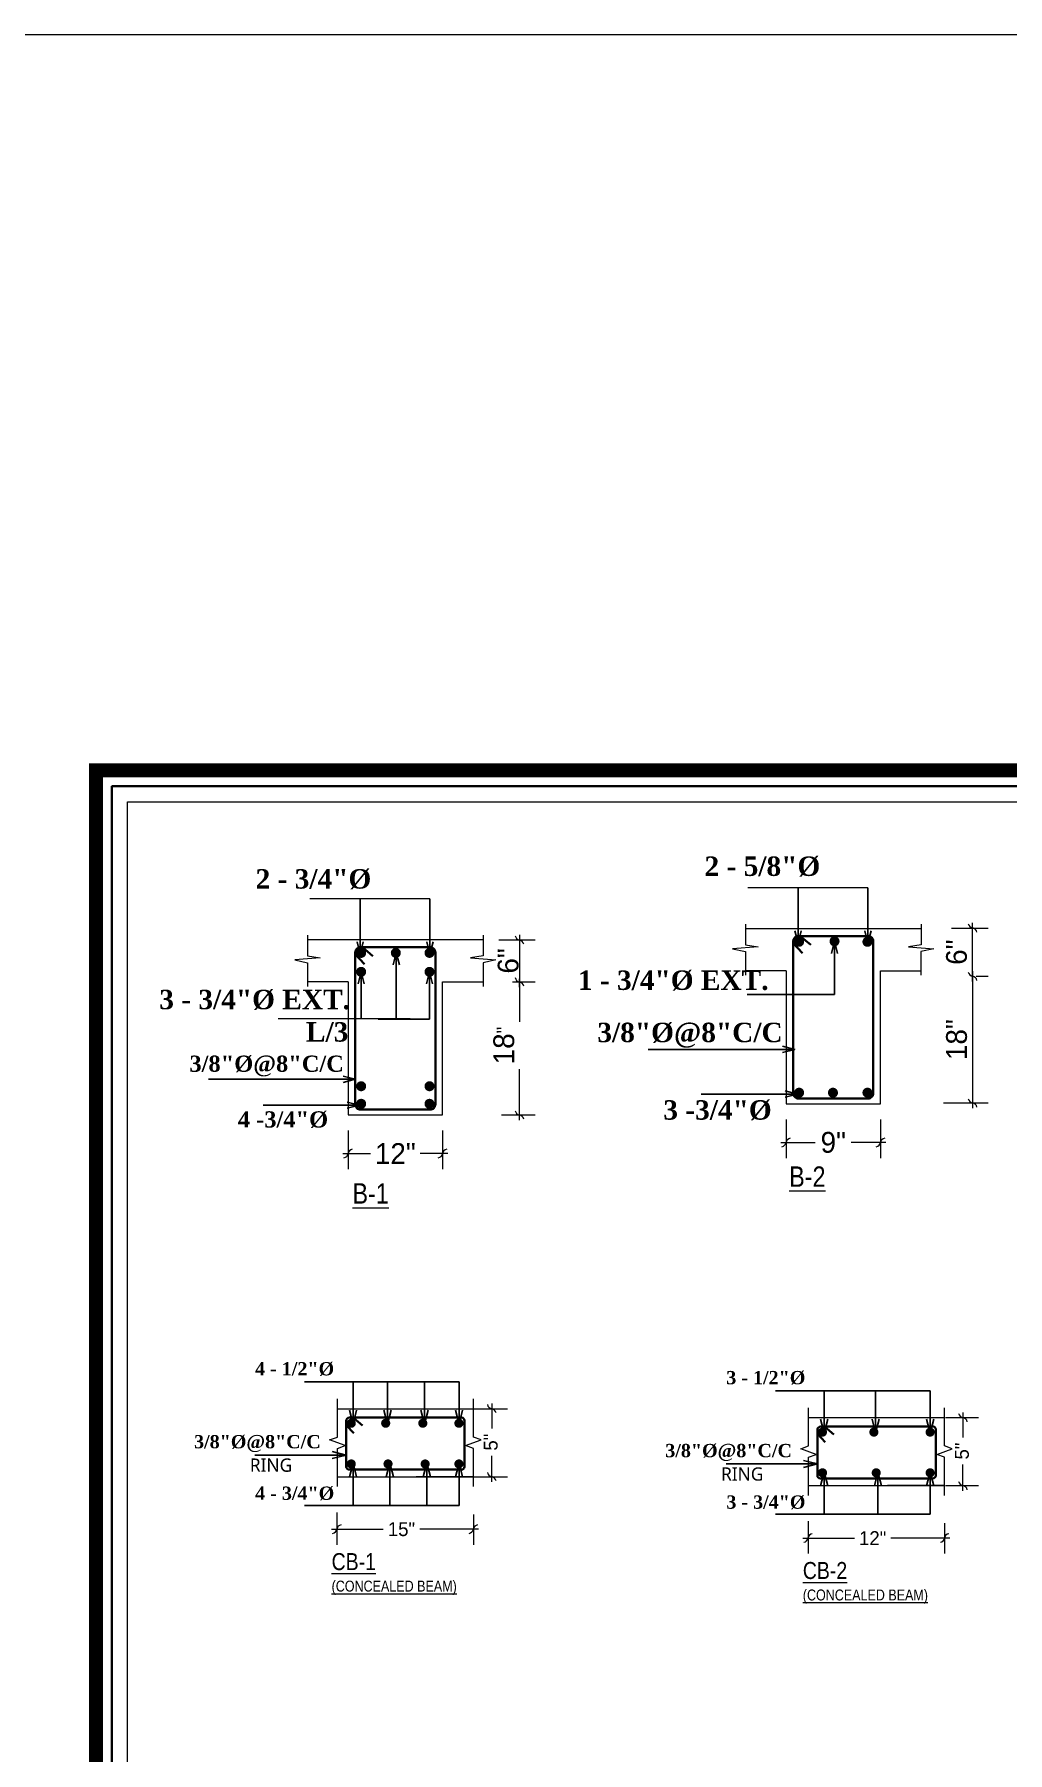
# Model space of a CAD drawing. Header units: inches. Extents: x 77090 to 90659, y -228139 to -226123.
# Drawn here: x 88720 to 89281, y -227114 to -226123 of the extents above; entities that cross this region are included whole.
import ezdxf

# ---------------------------------------------------------------- set-up
doc = ezdxf.new("R2010")
doc.units = ezdxf.units.IN
doc.header["$LTSCALE"] = 15
doc.header["$MEASUREMENT"] = 0
doc.header["$PDMODE"] = 66
doc.linetypes.add('ACAD_ISO02W100', pattern=[15, 12, -3])
doc.layers.get('0').update_dxf_attribs({"lineweight": 25})
doc.layers.get('Defpoints').update_dxf_attribs({"lineweight": 25})
for name, color, linetype, lineweight in [('doted1', 30, 'ACAD_ISO02W100', 13), ('GRID', 8, 'Continuous', 13), ('HACH', 8, 'Continuous', 13), ('HATCH', 8, 'Continuous', 0), ('LAYER4', 3, 'Continuous', 5), ('level', 7, 'Continuous', 13), ('STEEL', 211, 'Continuous', 35), ('TEXTS', 41, 'Continuous', 13)]:
    doc.layers.add(name, color=color, linetype=linetype, lineweight=lineweight)
doc.styles.add('ADE', font='', dxfattribs={"height": 6})
doc.styles.get("Standard").update_dxf_attribs({"font": 'trebuc.ttf'})
doc.styles.add('style10', font='stylu.ttf', dxfattribs={"height": 12})
doc.styles.add('XFINE', font='romans.shx')
doc.styles.get('ADE').set_extended_font_data('Arial Rounded MT Bold')
doc.dimstyles.new('Standard 1', dxfattribs={"dimtxt": 9, "dimasz": 8, "dimexe": 9, "dimexo": 9, "dimgap": 3, "dimtad": 1, "dimdec": 1, "dimlfac": -1, "dimzin": 3, "dimdsep": 46, "dimlunit": 4, "dimtxsty": 'XFINE', "dimblk": 'ARCHTICK', "dimcen": 0.09, "dimdle": 9, "dimclrd": 42, "dimclre": 6, "dimclrt": 7, "dimadec": 0, "dimazin": 0, "dimtfac": 1, "dimtdec": 1, "dimtofl": 0, "dimtmove": 2, "dimatfit": 3, "dimldrblk": 'ARCHTICK', "dimfxl": 0, "dimtolj": 1, "dimtzin": 0, "dimlwd": -1, "dimlwe": -1, "dimarcsym": 0})
doc.dimstyles.new('STANDARD$7', dxfattribs={"dimtxt": 2, "dimasz": 3, "dimexe": 2, "dimexo": 1, "dimgap": 0.5, "dimtad": 3, "dimzin": 3, "dimdsep": 46, "dimlunit": 4, "dimtxsty": 'Standard', "dimcen": 0.0625, "dimclrd": 256, "dimclre": 256, "dimclrt": 256, "dimadec": 0, "dimazin": 0, "dimtfac": 1, "dimtmove": 0, "dimatfit": 3, "dimfxl": 0, "dimtolj": 1, "dimtzin": 0, "dimarcsym": 0})

# ---------------------------------------------------------------- blocks, each defined once
blk = doc.blocks.new('_Integral')
at = {"color": 0, "linetype": 'ByBlock', "lineweight": -2}
for centre, start, end in [((0.44, -0.09), 102, 168), ((-0.44, 0.09), 282, 348)]:
    blk.add_arc(centre, 0.454, start, end, dxfattribs=at)
blk = doc.blocks.new('*D81')
at = {"layer": 'Defpoints', "color": 0}
for p in [(88900.72, -226746.4), (88955.14, -226746.4), (88955.14, -226768.7)]:
    blk.add_point(p, dxfattribs=at)
at = {"layer": 'GRID'}
for p, q in [((88900.72, -226755.4), (88900.72, -226777.7)), ((88955.14, -226755.4), (88955.14, -226777.7))]:
    blk.add_line(p, q, dxfattribs=at)
at = {"layer": 'GRID', "color": 42}
for p, q in [((88897.72, -226768.7), (88913.65, -226768.7)), ((88958.14, -226768.7), (88942.22, -226768.7))]:
    blk.add_line(p, q, dxfattribs=at)
at = {"layer": 'GRID', "color": 42, "xscale": 7, "yscale": 7, "zscale": 7, "rotation": 180}
blk.add_blockref('_Integral', (88900.72, -226768.7), dxfattribs=at)
at = {"layer": 'GRID', "color": 42, "xscale": 7, "yscale": 7, "zscale": 7}
blk.add_blockref('_Integral', (88955.14, -226768.7), dxfattribs=at)
at = {"layer": 'GRID', "color": 7, "insert": (88927.93, -226768.7), "char_height": 12, "attachment_point": 5, "style": 'style10'}
blk.add_mtext('\\A1;12"', dxfattribs=at)
blk = doc.blocks.new('_ArchTick')
at = {"color": 0, "linetype": 'ByBlock', "lineweight": 5, "const_width": 0.15}
blk.add_lwpolyline([(-0.5, -0.5), (0.5, 0.5)], dxfattribs=at)
blk = doc.blocks.new('*D82')
at = {"layer": 'Defpoints', "color": 0, "linetype": 'ByBlock'}
for p in [(88984.47, -226645.56), (88999.46, -226645.56), (88986.51, -226669.7)]:
    blk.add_point(p, dxfattribs=at)
at = {"layer": 'GRID', "linetype": 'ByBlock'}
for p, q in [((88993.47, -226645.56), (89008.46, -226645.56)), ((88995.51, -226669.7), (89008.46, -226669.7))]:
    blk.add_line(p, q, dxfattribs=at)
at = {"layer": 'GRID', "color": 42, "linetype": 'ByBlock'}
for p, q in [((88999.46, -226642.56), (88999.46, -226647.31)), ((88999.46, -226672.7), (88999.46, -226667.94))]:
    blk.add_line(p, q, dxfattribs=at)
at = {"layer": 'GRID', "color": 42, "linetype": 'ByBlock', "xscale": 7, "yscale": 7, "zscale": 7}
for p, rotation in [((88999.46, -226645.56), 90), ((88999.46, -226669.7), 270)]:
    blk.add_blockref('_Integral', p, dxfattribs=dict(at, rotation=rotation))
at = {"layer": 'GRID', "color": 7, "linetype": 'ByBlock', "insert": (88993.03, -226657.63), "char_height": 12, "attachment_point": 5, "rotation": 90, "style": 'style10'}
blk.add_mtext('\\A1;6"', dxfattribs=at)
blk = doc.blocks.new('*D83')
at = {"layer": 'Defpoints', "color": 0, "linetype": 'ByBlock'}
for p in [(88978.51, -226645.56), (88980.04, -226746.4), (88999.46, -226746.4)]:
    blk.add_point(p, dxfattribs=at)
at = {"layer": 'GRID', "linetype": 'ByBlock'}
for p, q in [((88987.51, -226645.56), (89008.46, -226645.56)), ((88989.04, -226746.4), (89008.46, -226746.4))]:
    blk.add_line(p, q, dxfattribs=at)
at = {"layer": 'GRID', "color": 42, "linetype": 'ByBlock'}
for p, q in [((88999.46, -226642.56), (88999.46, -226692.79)), ((88999.46, -226749.4), (88999.46, -226720.04))]:
    blk.add_line(p, q, dxfattribs=at)
at = {"layer": 'GRID', "color": 42, "linetype": 'ByBlock', "xscale": 7, "yscale": 7, "zscale": 7}
for p, rotation in [((88999.46, -226645.56), 90), ((88999.46, -226746.4), 270)]:
    blk.add_blockref('_Integral', p, dxfattribs=dict(at, rotation=rotation))
at = {"layer": 'GRID', "color": 7, "linetype": 'ByBlock', "insert": (88990.52, -226706.42), "char_height": 12, "attachment_point": 5, "rotation": 90, "style": 'style10'}
blk.add_mtext('\\A1;18{\\H0.66667x;"}', dxfattribs=at)
blk = doc.blocks.new('*D87')
at = {"layer": 'Defpoints', "color": 0, "linetype": 'ByBlock'}
for p in [(89153.17, -226740.01), (89207.59, -226740.01), (89207.59, -226762.31)]:
    blk.add_point(p, dxfattribs=at)
at = {"layer": 'GRID', "linetype": 'ByBlock'}
for p, q in [((89153.17, -226749.01), (89153.17, -226771.31)), ((89207.59, -226749.01), (89207.59, -226771.31))]:
    blk.add_line(p, q, dxfattribs=at)
at = {"layer": 'GRID', "color": 42, "linetype": 'ByBlock'}
for p, q in [((89150.17, -226762.31), (89169.98, -226762.31)), ((89210.59, -226762.31), (89190.79, -226762.31))]:
    blk.add_line(p, q, dxfattribs=at)
at = {"layer": 'GRID', "color": 42, "linetype": 'ByBlock', "xscale": 7, "yscale": 7, "zscale": 7, "rotation": 180}
blk.add_blockref('_Integral', (89153.17, -226762.31), dxfattribs=at)
at = {"layer": 'GRID', "color": 42, "linetype": 'ByBlock', "xscale": 7, "yscale": 7, "zscale": 7}
blk.add_blockref('_Integral', (89207.59, -226762.31), dxfattribs=at)
at = {"layer": 'GRID', "color": 7, "linetype": 'ByBlock', "insert": (89180.38, -226762.31), "char_height": 12, "attachment_point": 5, "style": 'style10'}
blk.add_mtext('\\A1;9"', dxfattribs=at)
blk = doc.blocks.new('*D88')
at = {"layer": 'Defpoints', "color": 0, "linetype": 'ByBlock'}
for p in [(89239.44, -226638.66), (89260.71, -226638.66), (89253.69, -226666.49)]:
    blk.add_point(p, dxfattribs=at)
at = {"layer": 'GRID', "linetype": 'ByBlock'}
for p, q in [((89248.44, -226638.66), (89269.71, -226638.66)), ((89262.69, -226666.49), (89269.71, -226666.49))]:
    blk.add_line(p, q, dxfattribs=at)
at = {"layer": 'GRID', "color": 42, "linetype": 'ByBlock'}
blk.add_line((89260.71, -226669.49), (89260.71, -226635.66), dxfattribs=at)
at = {"layer": 'GRID', "color": 42, "linetype": 'ByBlock', "xscale": 7, "yscale": 7, "zscale": 7}
for p, rotation in [((89260.71, -226638.66), 90), ((89260.71, -226666.49), 270)]:
    blk.add_blockref('_Integral', p, dxfattribs=dict(at, rotation=rotation))
at = {"layer": 'GRID', "color": 7, "linetype": 'ByBlock', "insert": (89251.48, -226652.58), "char_height": 12, "attachment_point": 5, "rotation": 90, "style": 'style10'}
blk.add_mtext('\\A1;6"', dxfattribs=at)
blk = doc.blocks.new('*D89')
at = {"layer": 'Defpoints', "color": 0, "linetype": 'ByBlock'}
for p in [(89253.69, -226666.49), (89235.01, -226739.5), (89260.71, -226739.5)]:
    blk.add_point(p, dxfattribs=at)
at = {"layer": 'GRID', "color": 42, "linetype": 'ByBlock'}
blk.add_line((89260.71, -226663.49), (89260.71, -226742.5), dxfattribs=at)
at = {"layer": 'GRID', "linetype": 'ByBlock'}
for p, q in [((89262.69, -226666.49), (89269.71, -226666.49)), ((89244.01, -226739.5), (89269.71, -226739.5))]:
    blk.add_line(p, q, dxfattribs=at)
at = {"layer": 'GRID', "color": 42, "linetype": 'ByBlock', "xscale": 7, "yscale": 7, "zscale": 7}
for p, rotation in [((89260.71, -226666.49), 90), ((89260.71, -226739.5), 270)]:
    blk.add_blockref('_Integral', p, dxfattribs=dict(at, rotation=rotation))
at = {"layer": 'GRID', "color": 7, "linetype": 'ByBlock', "insert": (89251.5, -226703), "char_height": 12, "attachment_point": 5, "rotation": 90, "style": 'style10'}
blk.add_mtext('\\A1;18"', dxfattribs=at)
blk = doc.blocks.new('*D90')
at = {"layer": 'Defpoints', "color": 0, "linetype": 'ByBlock'}
for p in [(89165.84, -226971.71), (89244.52, -226972.86), (89244.52, -226990.35)]:
    blk.add_point(p, dxfattribs=at)
at = {"layer": 'GRID', "linetype": 'ByBlock'}
for p, q in [((89165.84, -226980.71), (89165.84, -226999.35)), ((89244.52, -226981.86), (89244.52, -226999.35))]:
    blk.add_line(p, q, dxfattribs=at)
at = {"layer": 'GRID', "color": 42, "linetype": 'ByBlock'}
for p, q in [((89162.84, -226990.35), (89192.58, -226990.35)), ((89247.52, -226990.35), (89213.62, -226990.35))]:
    blk.add_line(p, q, dxfattribs=at)
at = {"layer": 'GRID', "color": 42, "linetype": 'ByBlock', "xscale": 7, "yscale": 7, "zscale": 7, "rotation": 180}
blk.add_blockref('_Integral', (89165.84, -226990.35), dxfattribs=at)
at = {"layer": 'GRID', "color": 42, "linetype": 'ByBlock', "xscale": 7, "yscale": 7, "zscale": 7}
blk.add_blockref('_Integral', (89244.52, -226990.35), dxfattribs=at)
at = {"layer": 'GRID', "color": 7, "linetype": 'ByBlock', "insert": (89203.1, -226990.41), "char_height": 12, "attachment_point": 5, "style": 'style10'}
blk.add_mtext('\\A1;{\\H0.66667x;12"}', dxfattribs=at)
blk = doc.blocks.new('*D91')
at = {"layer": 'Defpoints', "color": 0, "linetype": 'ByBlock'}
for p in [(89236.04, -226920.92), (89236.04, -226960.11), (89255.13, -226960.11)]:
    blk.add_point(p, dxfattribs=at)
at = {"layer": 'GRID', "color": 42, "linetype": 'ByBlock'}
for p, q in [((89255.13, -226917.92), (89255.13, -226932.4)), ((89255.13, -226963.11), (89255.13, -226948.02))]:
    blk.add_line(p, q, dxfattribs=at)
at = {"layer": 'GRID', "linetype": 'ByBlock'}
for p, q in [((89245.04, -226920.92), (89264.13, -226920.92)), ((89245.04, -226960.11), (89264.13, -226960.11))]:
    blk.add_line(p, q, dxfattribs=at)
at = {"layer": 'GRID', "color": 42, "linetype": 'ByBlock', "xscale": 7, "yscale": 7, "zscale": 7}
for p, rotation in [((89255.13, -226920.92), 90), ((89255.13, -226960.11), 270)]:
    blk.add_blockref('_Integral', p, dxfattribs=dict(at, rotation=rotation))
at = {"layer": 'GRID', "color": 7, "linetype": 'ByBlock', "insert": (89254.57, -226940.21), "char_height": 12, "attachment_point": 5, "rotation": 90, "style": 'style10'}
blk.add_mtext('\\A1;{\\H0.66667x;5"}', dxfattribs=at)
blk = doc.blocks.new('*D92')
at = {"layer": 'Defpoints', "color": 0, "linetype": 'ByBlock'}
for p in [(88894.21, -226966.6), (88972.9, -226967.74), (88972.9, -226985.23)]:
    blk.add_point(p, dxfattribs=at)
at = {"layer": 'GRID', "linetype": 'ByBlock'}
for p, q in [((88894.21, -226975.6), (88894.21, -226994.23)), ((88972.9, -226976.74), (88972.9, -226994.23))]:
    blk.add_line(p, q, dxfattribs=at)
at = {"layer": 'GRID', "color": 42, "linetype": 'ByBlock'}
for p, q in [((88891.21, -226985.23), (88920.95, -226985.23)), ((88975.9, -226985.23), (88942, -226985.23))]:
    blk.add_line(p, q, dxfattribs=at)
at = {"layer": 'GRID', "color": 42, "linetype": 'ByBlock', "xscale": 7, "yscale": 7, "zscale": 7, "rotation": 180}
blk.add_blockref('_Integral', (88894.21, -226985.23), dxfattribs=at)
at = {"layer": 'GRID', "color": 42, "linetype": 'ByBlock', "xscale": 7, "yscale": 7, "zscale": 7}
blk.add_blockref('_Integral', (88972.9, -226985.23), dxfattribs=at)
at = {"layer": 'GRID', "color": 7, "linetype": 'ByBlock', "insert": (88931.47, -226985.29), "char_height": 12, "attachment_point": 5, "style": 'style10'}
blk.add_mtext('\\A1;{\\H0.66667x;15"}', dxfattribs=at)
blk = doc.blocks.new('*D93')
at = {"layer": 'Defpoints', "color": 0, "linetype": 'ByBlock'}
for p in [(88964.42, -226915.8), (88964.42, -226954.99), (88983.5, -226954.99)]:
    blk.add_point(p, dxfattribs=at)
at = {"layer": 'GRID', "linetype": 'ByBlock'}
for p, q in [((88973.42, -226915.8), (88992.5, -226915.8)), ((88973.42, -226954.99), (88992.5, -226954.99))]:
    blk.add_line(p, q, dxfattribs=at)
at = {"layer": 'GRID', "color": 42, "linetype": 'ByBlock'}
for p, q in [((88983.5, -226912.8), (88983.5, -226927.28)), ((88983.5, -226957.99), (88983.5, -226942.9))]:
    blk.add_line(p, q, dxfattribs=at)
at = {"layer": 'GRID', "color": 42, "linetype": 'ByBlock', "xscale": 7, "yscale": 7, "zscale": 7}
for p, rotation in [((88983.5, -226915.8), 90), ((88983.5, -226954.99), 270)]:
    blk.add_blockref('_Integral', p, dxfattribs=dict(at, rotation=rotation))
at = {"layer": 'GRID', "color": 7, "linetype": 'ByBlock', "insert": (88982.94, -226935.09), "char_height": 12, "attachment_point": 5, "rotation": 90, "style": 'style10'}
blk.add_mtext('\\A1;{\\H0.66667x;5"}', dxfattribs=at)

msp = doc.modelspace()

# ---------------------------------------------------------------- linework, layer by layer
at = {"layer": 'doted1', "linetype": 'ByBlock', "ltscale": 0.3, "const_width": 8.01}
msp.add_lwpolyline([(88755.42, -227697.26), (88755.42, -226547.79), (90381.6, -226547.79), (90381.6, -227697.26)], close=True, dxfattribs=at)
at = {"layer": 'HACH', "ltscale": 10}
msp.add_lwpolyline([(77090.12, -226123.43), (90659.33, -226123.43), (90659.33, -228138.59), (77090.12, -228138.59)], close=True, dxfattribs=at)
at = {"layer": 'HATCH'}
for points in [[(89129.81, -226636.43), (89129.81, -226648.36), (89137.07, -226649.52), (89122.36, -226650.69), (89129.83, -226652.24), (89129.83, -226665.94)], [(89230.96, -226636.43), (89230.96, -226648.36), (89223.69, -226649.52), (89238.4, -226650.69), (89230.93, -226652.24), (89230.93, -226665.94)], [(88877.36, -226642.82), (88877.36, -226654.75), (88884.62, -226655.92), (88869.92, -226657.08), (88877.39, -226658.64), (88877.39, -226672.33)], [(88978.51, -226642.82), (88978.51, -226654.75), (88971.25, -226655.92), (88985.95, -226657.08), (88978.48, -226658.64), (88978.48, -226672.33)]]:
    msp.add_lwpolyline(points, dxfattribs=at)
at = {"layer": 'LAYER4'}
for p, q in [((89230.96, -226639.16), (89129.81, -226639.16)), ((88978.51, -226645.56), (88877.36, -226645.56)), ((88900.72, -226669.7), (88877.39, -226669.7)), ((88955.14, -226669.7), (88978.48, -226669.7)), ((89153.17, -226663.3), (89129.83, -226663.3)), ((89207.59, -226663.3), (89230.93, -226663.3)), ((88894.51, -226932.15), (88894.51, -226910.13)), ((88894.51, -226915.8), (88972.9, -226915.8)), ((88972.9, -226932.15), (88972.9, -226910.13)), ((89166.14, -226937.27), (89166.14, -226915.25)), ((89244.52, -226937.27), (89244.52, -226915.25)), ((89166.14, -226920.92), (89244.52, -226920.92)), ((88890.04, -226933.77), (88894.51, -226932.15)), ((88898.97, -226937.02), (88890.04, -226933.77)), ((88894.51, -226938.65), (88898.97, -226937.02)), ((88894.51, -226960.66), (88894.51, -226938.65)), ((88968.43, -226937.02), (88977.36, -226933.77)), ((88972.9, -226938.65), (88968.43, -226937.02)), ((88977.36, -226933.77), (88972.9, -226932.15)), ((88972.9, -226960.66), (88972.9, -226938.65)), ((89161.67, -226938.89), (89166.14, -226937.27)), ((89170.6, -226942.14), (89161.67, -226938.89)), ((89240.06, -226942.14), (89248.99, -226938.89)), ((89248.99, -226938.89), (89244.52, -226937.27)), ((89166.14, -226943.77), (89170.6, -226942.14)), ((89166.14, -226965.78), (89166.14, -226943.77)), ((89244.52, -226943.77), (89240.06, -226942.14)), ((89244.52, -226965.78), (89244.52, -226943.77)), ((88894.51, -226954.99), (88972.9, -226954.99)), ((88894.51, -226954.99), (88972.9, -226954.99)), ((88972.9, -226954.99), (88940.01, -226954.99)), ((89166.14, -226960.11), (89244.52, -226960.11)), ((89166.14, -226960.11), (89244.52, -226960.11)), ((89244.52, -226960.11), (89211.63, -226960.11))]:
    msp.add_line(p, q, dxfattribs=at)
for points in [[(88900.72, -226669.7), (88900.72, -226746.4), (88955.14, -226746.4), (88955.14, -226669.7)], [(89153.17, -226663.3), (89153.17, -226740.01), (89207.59, -226740.01), (89207.59, -226663.3)]]:
    msp.add_lwpolyline(points, dxfattribs=at)
at = {"layer": 'level', "linetype": 'ByBlock', "lineweight": 35, "ltscale": 0.1}
msp.add_lwpolyline([(88764.53, -227688.15), (88764.53, -226556.9), (90372.49, -226556.9), (90372.49, -227688.15)], close=True, dxfattribs=at)
at = {"layer": 'level', "ltscale": 0.25}
msp.add_lwpolyline([(88773.63, -227679.05), (88773.63, -226566), (90363.39, -226566), (90363.39, -227679.05)], close=True, dxfattribs=at)
at = {"layer": 'STEEL'}
for p, q in [((88908.93, -226649.69), (88914.98, -226654.82)), ((89157.31, -226647.33), (89162.6, -226653.1)), ((89161.38, -226643.3), (89167.42, -226648.43)), ((88904.86, -226653.72), (88910.16, -226659.49)), ((88899.88, -226925.43), (88904.06, -226929.98)), ((88903.98, -226921.21), (88908.98, -226925.46)), ((89175.61, -226926.33), (89180.61, -226930.58)), ((89171.5, -226930.55), (89175.68, -226935.1))]:
    msp.add_line(p, q, dxfattribs=at)
for points in [[(88947.99, -226649.69), (88907.88, -226649.69, 0.414214), (88904.86, -226652.71), (88904.86, -226740.3, 0.414214), (88907.88, -226743.33), (88947.99, -226743.33, 0.414214), (88951.01, -226740.3), (88951.01, -226652.71, 0.414214)], [(89200.43, -226643.3), (89160.33, -226643.3, 0.414214), (89157.31, -226646.32), (89157.31, -226733.91, 0.414214), (89160.33, -226736.93), (89200.43, -226736.93, 0.414214), (89203.46, -226733.91), (89203.46, -226646.32, 0.414214)], [(88966.1, -226920.9), (88901.5, -226920.9, 0.414214), (88899.61, -226922.79), (88899.61, -226949.23, 0.414214), (88901.31, -226950.93), (88966.1, -226950.93, 0.414214), (88967.8, -226949.23), (88967.8, -226922.6, 0.414214)], [(89237.72, -226926.02), (89173.13, -226926.02, 0.414214), (89171.24, -226927.91), (89171.24, -226954.35, 0.414214), (89172.94, -226956.05), (89237.72, -226956.05, 0.414214), (89239.42, -226954.35), (89239.42, -226927.72, 0.414214)]]:
    msp.add_lwpolyline(points, format="xyb", close=True, dxfattribs=at)
for points, const_width in [([(88906.79, -226653.01, 1), (88909.67, -226653.01, 1)], 2.89), ([(88929.66, -226653.01, -1), (88926.78, -226653.01, -1)], 2.89), ([(88949.08, -226653.01, -1), (88946.2, -226653.01, -1)], 2.89), ([(89159.23, -226646.61, 1), (89162.12, -226646.61, 1)], 2.89), ([(89182.54, -226646.31, -1), (89179.65, -226646.31, -1)], 2.89), ([(89201.53, -226646.61, -1), (89198.64, -226646.61, -1)], 2.89), ([(88906.79, -226663.93, 1), (88909.67, -226663.93, 1)], 2.89), ([(88949.08, -226663.93, -1), (88946.2, -226663.93, -1)], 2.89), ([(88906.79, -226729.87, -1), (88909.67, -226729.87, -1)], 2.89), ([(88949.08, -226729.87, 1), (88946.2, -226729.87, 1)], 2.89), ([(89159.23, -226733.61, -1), (89162.12, -226733.61, -1)], 2.89), ([(89181.65, -226733.61, 1), (89178.76, -226733.61, 1)], 2.89), ([(89201.53, -226733.61, 1), (89198.64, -226733.61, 1)], 2.89), ([(88906.79, -226740.01, -1), (88909.67, -226740.01, -1)], 2.89), ([(88949.08, -226740.01, 1), (88946.2, -226740.01, 1)], 2.89), ([(88901.21, -226924.18, 1), (88903.84, -226924.18, 1)], 2.63), ([(88921.06, -226924.18, 1), (88923.69, -226924.18, 1)], 2.63), ([(88942.46, -226924.18, 1), (88945.09, -226924.18, 1)], 2.63), ([(88963.27, -226924.18, 1), (88965.9, -226924.18, 1)], 2.63), ([(89172.84, -226929.3, 1), (89175.47, -226929.3, 1)], 2.63), ([(89202.48, -226929.3, 1), (89205.11, -226929.3, 1)], 2.63), ([(89234.9, -226929.3, 1), (89237.53, -226929.3, 1)], 2.63), ([(88901.21, -226947.65, -1), (88903.84, -226947.65, -1)], 2.63), ([(88922.41, -226947.65, -1), (88925.03, -226947.65, -1)], 2.63), ([(88943.81, -226947.65, -1), (88946.44, -226947.65, -1)], 2.63), ([(88963.27, -226947.65, -1), (88965.9, -226947.65, -1)], 2.63), ([(89172.84, -226952.77, -1), (89175.47, -226952.77, -1)], 2.63), ([(89203.83, -226952.77, -1), (89206.46, -226952.77, -1)], 2.63), ([(89234.9, -226952.77, -1), (89237.53, -226952.77, -1)], 2.63)]:
    msp.add_lwpolyline(points, format="xyb", close=True, dxfattribs=dict(at, const_width=const_width))
at = {"layer": 'TEXTS'}
msp.add_line((88936.54, -226691.07), (88860.49, -226691.07), dxfattribs=at)
for points in [[(88907.65, -226648.58), (88907.65, -226621.83), (88878.65, -226621.83)], [(88947.91, -226648.58), (88947.91, -226621.83), (88897.4, -226621.83)], [(89160.1, -226642.19), (89160.1, -226615.44), (89131.1, -226615.44)], [(89200.36, -226642.19), (89200.36, -226615.44), (89149.85, -226615.44)]]:
    msp.add_lwpolyline(points, dxfattribs=at)

# ---------------------------------------------------------------- texts
for p in [(88844.06, -226952.15), (89115.68, -226957.27)]:
    msp.add_text('RING', height=7.653, dxfattribs=at).set_placement(p)
at = {"layer": 'TEXTS', "attachment_point": 1}
for s, insert, char_height, width in [('{\\fTimes New Roman|b1|i0|c0|p18;2 - 5/8"%%C}', (89106.18, -226597.42), 11.1974, 500.9428), ('{\\fTimes New Roman|b1|i0|c0|p18;2 - 3/4"%%C}', (88847.39, -226604.72), 11.1974, 500.9428), ('{\\fTimes New Roman|b1|i0|c0|p18;1 - 3/4"%%C EXT. \\P               }', (89033.16, -226663.14), 11.1974, 500.9428), ('{\\fTimes New Roman|b1|i0|c0|p18;3 - 3/4"%%C EXT. \\P                    L/3}', (88791.86, -226674.27), 11.1974, 500.9428), ('{\\fTimes New Roman|b1|i0|c0|p18;3/8"%%c@8"C/C}', (89044.38, -226693.27), 11.1974, 500.9428), ('{\\fTimes New Roman|b1|i0|c0|p18;3/8"%%c@8"C/C}', (88809.24, -226712.22), 9.3312, 500.9428), ('{\\fTimes New Roman|b1|i0|c0|p18;3 -3/4"%%C}', (89082.41, -226737.94), 11.1974, 500.9428), ('{\\fTimes New Roman|b1|i0|c0|p18;4 -3/4"%%C}', (88837.14, -226744.33), 9.3312, 500.9428), ('{\\fTimes New Roman|b1|i0|c0|p18;4 - 1/2"%%C}', (88847.07, -226888.92), 7.6528, 313.0892), ('{\\fTimes New Roman|b1|i0|c0|p18;3 - 1/2"%%C}', (89118.7, -226894.04), 7.6528, 313.0892), ('{\\fTimes New Roman|b1|i0|c0|p18;3/8"%%c@8"C/C}', (88811.91, -226930.98), 7.6528, 313.0892), ('{\\fTimes New Roman|b1|i0|c0|p18;3/8"%%c@8"C/C}', (89083.54, -226936.1), 7.6528, 313.0892), ('{\\fTimes New Roman|b1|i0|c0|p18;4 - 3/4"%%C}', (88847.13, -226960.68), 7.6528, 313.0892), ('{\\fTimes New Roman|b1|i0|c0|p18;3 - 3/4"%%C}', (89118.75, -226965.8), 7.6528, 313.0892)]:
    msp.add_mtext(s, dxfattribs=dict(at, insert=insert, char_height=char_height, width=width))
at = {"layer": 'TEXTS', "linetype": 'ByBlock', "attachment_point": 1, "style": 'ADE'}
for s, insert, char_height, width in [('{\\fTechnic|b0|i0|c2|p2;\\LB-2}', (89154.95, -226776.12), 11.7573, 779.0059), ('{\\fTechnic|b0|i0|c2|p2;\\LB-1}', (88903.23, -226785.8), 11.7573, 779.0059), ('{\\fTechnic|b0|i0|c2|p2;\\LCB-1}', (88891.2, -226999.06), 9.7978, 649.1716), ('{\\fTechnic|b0|i0|c2|p2;\\LCB-2}', (89162.83, -227004.18), 9.7978, 649.1716), ('{\\fTechnic|b0|i0|c2|p2;\\L(CONCEALED BEAM)}', (88891.2, -227014.93), 6.2986, 649.1716), ('{\\fTechnic|b0|i0|c2|p2;\\L(CONCEALED BEAM)}', (89162.83, -227020.04), 6.2986, 649.1716)]:
    msp.add_mtext(s, dxfattribs=dict(at, insert=insert, char_height=char_height, width=width))

# ---------------------------------------------------------------- dimensions: what is measured, and where the dimension line sits
at = {"layer": 'GRID', "linetype": 'ByBlock'}
for base, p2, angle, text, picture, middle in [((89260.71, -226638.66), (89239.44, -226638.66), 90, '6"', '*D88', (89251.48, -226652.58)), ((89260.71, -226739.5), (89235.01, -226739.5), 270, '18"', '*D89', (89251.5, -226703))]:
    dim = msp.add_linear_dim(base=base, p1=(89253.69, -226666.49), p2=p2, angle=angle, text=text, dimstyle='Standard 1', override={"dimasz": 7, "dimtxsty": 'style10', "dimblk1": 'Integral', "dimblk2": 'Integral', "dimsah": 1, "dimdle": 3, "dimclre": 256}, dxfattribs=at)
    dim.commit()
    dim.dimension.update_dxf_attribs({"geometry": picture, "text_midpoint": middle})
for base, p1, p2, angle, text, picture, middle in [((88999.46, -226746.4), (88978.51, -226645.56), (88980.04, -226746.4), 270, '18{\\H0.66667x;"}', '*D83', (88990.52, -226706.42)), ((88999.46, -226645.56), (88986.51, -226669.7), (88984.47, -226645.56), 90, '6"', '*D82', (88993.03, -226657.63)), ((88983.5, -226954.99), (88964.42, -226915.8), (88964.42, -226954.99), 90, '{\\H0.66667x;5"}', '*D93', (88982.94, -226935.09)), ((89255.13, -226960.11), (89236.04, -226920.92), (89236.04, -226960.11), 90, '{\\H0.66667x;5"}', '*D91', (89254.57, -226940.21))]:
    dim = msp.add_linear_dim(base=base, p1=p1, p2=p2, angle=angle, text=text, dimstyle='Standard 1', override={"dimasz": 7, "dimtxsty": 'style10', "dimblk1": 'Integral', "dimblk2": 'Integral', "dimsah": 1, "dimdle": 3, "dimclre": 256}, dxfattribs=at)
    dim.commit()
    dim.dimension.update_dxf_attribs({"geometry": picture, "text_midpoint": middle, "dimtype": 128})
for base, p1, p2, text, picture, middle in [((89207.59, -226762.31), (89153.17, -226740.01), (89207.59, -226740.01), '9"', '*D87', (89180.38, -226762.31)), ((88972.9, -226985.23), (88894.21, -226966.6), (88972.9, -226967.74), '{\\H0.66667x;15"}', '*D92', (88931.47, -226985.29)), ((89244.52, -226990.35), (89165.84, -226971.71), (89244.52, -226972.86), '{\\H0.66667x;12"}', '*D90', (89203.1, -226990.41))]:
    dim = msp.add_linear_dim(base=base, p1=p1, p2=p2, text=text, dimstyle='Standard 1', override={"dimasz": 7, "dimtxsty": 'style10', "dimblk1": 'Integral', "dimblk2": 'Integral', "dimsah": 1, "dimdle": 3, "dimclre": 256}, dxfattribs=at)
    dim.commit()
    dim.dimension.update_dxf_attribs({"geometry": picture, "text_midpoint": middle, "dimtype": 128})
at = {"layer": 'GRID'}
dim = msp.add_linear_dim(base=(88955.14, -226768.7), p1=(88900.72, -226746.4), p2=(88955.14, -226746.4), text='12"', dimstyle='Standard 1', override={"dimasz": 7, "dimtxsty": 'style10', "dimblk1": 'Integral', "dimblk2": 'Integral', "dimsah": 1, "dimdle": 3, "dimclre": 256}, dxfattribs=at)
dim.commit()
dim.dimension.update_dxf_attribs({"geometry": '*D81', "text_midpoint": (88927.93, -226768.7), "dimtype": 128})

# ---------------------------------------------------------------- leaders
at = {"layer": 'TEXTS'}
for points, override in [([(88907.65, -226653.7), (88907.65, -226621.83)], {"dimtxt": 8, "dimasz": 7, "dimexe": 3, "dimexo": 3, "dimgap": 0.09, "dimtad": 0, "dimdec": 3, "dimzin": 0, "dimcen": 3, "dimdle": 3, "dimclrd": 0, "dimclre": 0, "dimclrt": 0, "dimtdec": 3, "dimldrblk": 'Open30', "dimfrac": 1}), ([(88947.91, -226653.7), (88947.91, -226621.83)], {"dimtxt": 8, "dimasz": 7, "dimexe": 3, "dimexo": 3, "dimgap": 0.09, "dimtad": 0, "dimdec": 3, "dimzin": 0, "dimcen": 3, "dimdle": 3, "dimclrd": 0, "dimclre": 0, "dimclrt": 0, "dimtdec": 3, "dimldrblk": 'Open30', "dimfrac": 1}), ([(89160.1, -226647.31), (89160.1, -226615.44)], {"dimtxt": 8, "dimasz": 7, "dimexe": 3, "dimexo": 3, "dimgap": 0.09, "dimtad": 0, "dimdec": 3, "dimzin": 0, "dimcen": 3, "dimdle": 3, "dimclrd": 0, "dimclre": 0, "dimclrt": 0, "dimtdec": 3, "dimldrblk": 'Open30', "dimfrac": 1}), ([(89200.36, -226647.31), (89200.36, -226615.44)], {"dimtxt": 8, "dimasz": 7, "dimexe": 3, "dimexo": 3, "dimgap": 0.09, "dimtad": 0, "dimdec": 3, "dimzin": 0, "dimcen": 3, "dimdle": 3, "dimclrd": 0, "dimclre": 0, "dimclrt": 0, "dimtdec": 3, "dimldrblk": 'Open30', "dimfrac": 1}), ([(89181.09, -226646.31), (89181.09, -226676.93), (89130.78, -226676.93)], {"dimtxt": 8, "dimasz": 7, "dimexe": 3, "dimexo": 3, "dimgap": 0.09, "dimtad": 0, "dimdec": 3, "dimzin": 0, "dimcen": 3, "dimdle": 3, "dimclrd": 0, "dimclre": 0, "dimclrt": 0, "dimtdec": 3, "dimldrblk": 'Open30', "dimfrac": 1}), ([(88928.45, -226652.93), (88928.45, -226691.09)], {"dimtxt": 8, "dimasz": 7, "dimexe": 3, "dimexo": 3, "dimgap": 0.09, "dimtad": 0, "dimdec": 3, "dimzin": 0, "dimcen": 3, "dimdle": 3, "dimclrd": 0, "dimclre": 0, "dimclrt": 0, "dimtdec": 3, "dimldrblk": 'Open30', "dimfrac": 1}), ([(88908.23, -226663.93), (88908.23, -226691.07)], {"dimtxt": 8, "dimasz": 7, "dimexe": 3, "dimexo": 3, "dimgap": 0.09, "dimtad": 0, "dimdec": 3, "dimzin": 0, "dimcen": 3, "dimdle": 3, "dimclrd": 0, "dimclre": 0, "dimclrt": 0, "dimtdec": 3, "dimldrblk": 'Open30', "dimfrac": 1}), ([(88947.64, -226663.93), (88947.64, -226691.14), (88918.05, -226691.14)], {"dimtxt": 8, "dimasz": 7, "dimexe": 3, "dimexo": 3, "dimgap": 0.09, "dimtad": 0, "dimdec": 3, "dimzin": 0, "dimcen": 3, "dimdle": 3, "dimclrd": 0, "dimclre": 0, "dimclrt": 0, "dimtdec": 3, "dimldrblk": 'Open30', "dimfrac": 1}), ([(89158.17, -226708.62), (89073.59, -226708.62)], {"dimtxt": 8, "dimasz": 7, "dimexe": 3, "dimexo": 3, "dimgap": 0.09, "dimtad": 0, "dimdec": 3, "dimzin": 0, "dimcen": 3, "dimdle": 3, "dimclrd": 0, "dimclre": 0, "dimclrt": 0, "dimtdec": 3, "dimtmove": 1, "dimldrblk": 'Open30', "dimfrac": 1}), ([(88904.86, -226725.83), (88820.28, -226725.83)], {"dimtxt": 8, "dimasz": 7, "dimexe": 3, "dimexo": 3, "dimgap": 0.09, "dimtad": 0, "dimdec": 3, "dimzin": 0, "dimcen": 3, "dimdle": 3, "dimclrd": 0, "dimclre": 0, "dimclrt": 0, "dimtdec": 3, "dimtmove": 1, "dimldrblk": 'Open30', "dimfrac": 1}), ([(88907.23, -226740.8), (88851.82, -226740.8)], {"dimtxt": 8, "dimasz": 7, "dimexe": 3, "dimexo": 3, "dimgap": 0.09, "dimtad": 0, "dimdec": 3, "dimzin": 0, "dimcen": 3, "dimdle": 3, "dimclrd": 0, "dimclre": 0, "dimclrt": 0, "dimtdec": 3, "dimldrblk": 'Open30', "dimfrac": 1}), ([(89159.68, -226734.41), (89104.27, -226734.41)], {"dimtxt": 8, "dimasz": 7, "dimexe": 3, "dimexo": 3, "dimgap": 0.09, "dimtad": 0, "dimdec": 3, "dimzin": 0, "dimcen": 3, "dimdle": 3, "dimclrd": 0, "dimclre": 0, "dimclrt": 0, "dimtdec": 3, "dimldrblk": 'Open30', "dimfrac": 1}), ([(88964.65, -226924.66), (88964.65, -226900.32), (88875.48, -226900.32)], {"dimtxt": 8, "dimasz": 8, "dimexe": 3, "dimexo": 3, "dimgap": 0.09, "dimtad": 0, "dimdec": 3, "dimzin": 0, "dimcen": 3, "dimdle": 3, "dimclrd": 0, "dimclre": 0, "dimclrt": 0, "dimtdec": 3, "dimtmove": 1, "dimldrblk": 'Open30', "dimfrac": 1}), ([(88903.54, -226924.66), (88903.54, -226900.32)], {"dimtxt": 8, "dimasz": 8, "dimexe": 3, "dimexo": 3, "dimgap": 0.09, "dimtad": 0, "dimdec": 3, "dimzin": 0, "dimcen": 3, "dimdle": 3, "dimclrd": 0, "dimclre": 0, "dimclrt": 0, "dimtdec": 3, "dimtmove": 1, "dimldrblk": 'Open30', "dimfrac": 1}), ([(88923.38, -226924.66), (88923.38, -226900.32)], {"dimtxt": 8, "dimasz": 8, "dimexe": 3, "dimexo": 3, "dimgap": 0.09, "dimtad": 0, "dimdec": 3, "dimzin": 0, "dimcen": 3, "dimdle": 3, "dimclrd": 0, "dimclre": 0, "dimclrt": 0, "dimtdec": 3, "dimtmove": 1, "dimldrblk": 'Open30', "dimfrac": 1}), ([(88944.78, -226924.66), (88944.78, -226900.32)], {"dimtxt": 8, "dimasz": 8, "dimexe": 3, "dimexo": 3, "dimgap": 0.09, "dimtad": 0, "dimdec": 3, "dimzin": 0, "dimcen": 3, "dimdle": 3, "dimclrd": 0, "dimclre": 0, "dimclrt": 0, "dimtdec": 3, "dimtmove": 1, "dimldrblk": 'Open30', "dimfrac": 1}), ([(89236.28, -226929.78), (89236.28, -226905.44), (89147.1, -226905.44)], {"dimtxt": 8, "dimasz": 8, "dimexe": 3, "dimexo": 3, "dimgap": 0.09, "dimtad": 0, "dimdec": 3, "dimzin": 0, "dimcen": 3, "dimdle": 3, "dimclrd": 0, "dimclre": 0, "dimclrt": 0, "dimtdec": 3, "dimtmove": 1, "dimldrblk": 'Open30', "dimfrac": 1}), ([(89175.16, -226929.78), (89175.16, -226905.44)], {"dimtxt": 8, "dimasz": 8, "dimexe": 3, "dimexo": 3, "dimgap": 0.09, "dimtad": 0, "dimdec": 3, "dimzin": 0, "dimcen": 3, "dimdle": 3, "dimclrd": 0, "dimclre": 0, "dimclrt": 0, "dimtdec": 3, "dimtmove": 1, "dimldrblk": 'Open30', "dimfrac": 1}), ([(89204.8, -226929.78), (89204.8, -226905.44)], {"dimtxt": 8, "dimasz": 8, "dimexe": 3, "dimexo": 3, "dimgap": 0.09, "dimtad": 0, "dimdec": 3, "dimzin": 0, "dimcen": 3, "dimdle": 3, "dimclrd": 0, "dimclre": 0, "dimclrt": 0, "dimtdec": 3, "dimtmove": 1, "dimldrblk": 'Open30', "dimfrac": 1}), ([(88899.61, -226942.53), (88846.93, -226942.53)], {"dimtxt": 8, "dimasz": 8, "dimexe": 3, "dimexo": 3, "dimgap": 0.09, "dimtad": 0, "dimdec": 3, "dimzin": 0, "dimcen": 3, "dimdle": 3, "dimclrd": 0, "dimclre": 0, "dimclrt": 0, "dimtdec": 3, "dimtmove": 1, "dimldrblk": 'Open30', "dimfrac": 1}), ([(88964.65, -226947.17), (88964.65, -226971.51), (88875.48, -226971.51)], {"dimtxt": 8, "dimasz": 8, "dimexe": 3, "dimexo": 3, "dimgap": 0.09, "dimtad": 0, "dimdec": 3, "dimzin": 0, "dimcen": 3, "dimdle": 3, "dimclrd": 0, "dimclre": 0, "dimclrt": 0, "dimtdec": 3, "dimtmove": 1, "dimldrblk": 'Open30', "dimfrac": 1}), ([(88903.54, -226947.17), (88903.54, -226971.51)], {"dimtxt": 8, "dimasz": 8, "dimexe": 3, "dimexo": 3, "dimgap": 0.09, "dimtad": 0, "dimdec": 3, "dimzin": 0, "dimcen": 3, "dimdle": 3, "dimclrd": 0, "dimclre": 0, "dimclrt": 0, "dimtdec": 3, "dimtmove": 1, "dimldrblk": 'Open30', "dimfrac": 1}), ([(88924.73, -226947.17), (88924.73, -226971.51)], {"dimtxt": 8, "dimasz": 8, "dimexe": 3, "dimexo": 3, "dimgap": 0.09, "dimtad": 0, "dimdec": 3, "dimzin": 0, "dimcen": 3, "dimdle": 3, "dimclrd": 0, "dimclre": 0, "dimclrt": 0, "dimtdec": 3, "dimtmove": 1, "dimldrblk": 'Open30', "dimfrac": 1}), ([(88946.13, -226947.17), (88946.13, -226971.51)], {"dimtxt": 8, "dimasz": 8, "dimexe": 3, "dimexo": 3, "dimgap": 0.09, "dimtad": 0, "dimdec": 3, "dimzin": 0, "dimcen": 3, "dimdle": 3, "dimclrd": 0, "dimclre": 0, "dimclrt": 0, "dimtdec": 3, "dimtmove": 1, "dimldrblk": 'Open30', "dimfrac": 1}), ([(89171.24, -226947.65), (89118.56, -226947.65)], {"dimtxt": 8, "dimasz": 8, "dimexe": 3, "dimexo": 3, "dimgap": 0.09, "dimtad": 0, "dimdec": 3, "dimzin": 0, "dimcen": 3, "dimdle": 3, "dimclrd": 0, "dimclre": 0, "dimclrt": 0, "dimtdec": 3, "dimtmove": 1, "dimldrblk": 'Open30', "dimfrac": 1}), ([(89236.28, -226952.29), (89236.28, -226976.63), (89147.1, -226976.63)], {"dimtxt": 8, "dimasz": 8, "dimexe": 3, "dimexo": 3, "dimgap": 0.09, "dimtad": 0, "dimdec": 3, "dimzin": 0, "dimcen": 3, "dimdle": 3, "dimclrd": 0, "dimclre": 0, "dimclrt": 0, "dimtdec": 3, "dimtmove": 1, "dimldrblk": 'Open30', "dimfrac": 1}), ([(89175.16, -226952.29), (89175.16, -226976.63)], {"dimtxt": 8, "dimasz": 8, "dimexe": 3, "dimexo": 3, "dimgap": 0.09, "dimtad": 0, "dimdec": 3, "dimzin": 0, "dimcen": 3, "dimdle": 3, "dimclrd": 0, "dimclre": 0, "dimclrt": 0, "dimtdec": 3, "dimtmove": 1, "dimldrblk": 'Open30', "dimfrac": 1}), ([(89206.15, -226952.29), (89206.15, -226976.63)], {"dimtxt": 8, "dimasz": 8, "dimexe": 3, "dimexo": 3, "dimgap": 0.09, "dimtad": 0, "dimdec": 3, "dimzin": 0, "dimcen": 3, "dimdle": 3, "dimclrd": 0, "dimclre": 0, "dimclrt": 0, "dimtdec": 3, "dimtmove": 1, "dimldrblk": 'Open30', "dimfrac": 1})]:
    msp.add_leader(points, dimstyle='STANDARD$7', override=override, dxfattribs=at)

doc.saveas('drawing.dxf')
